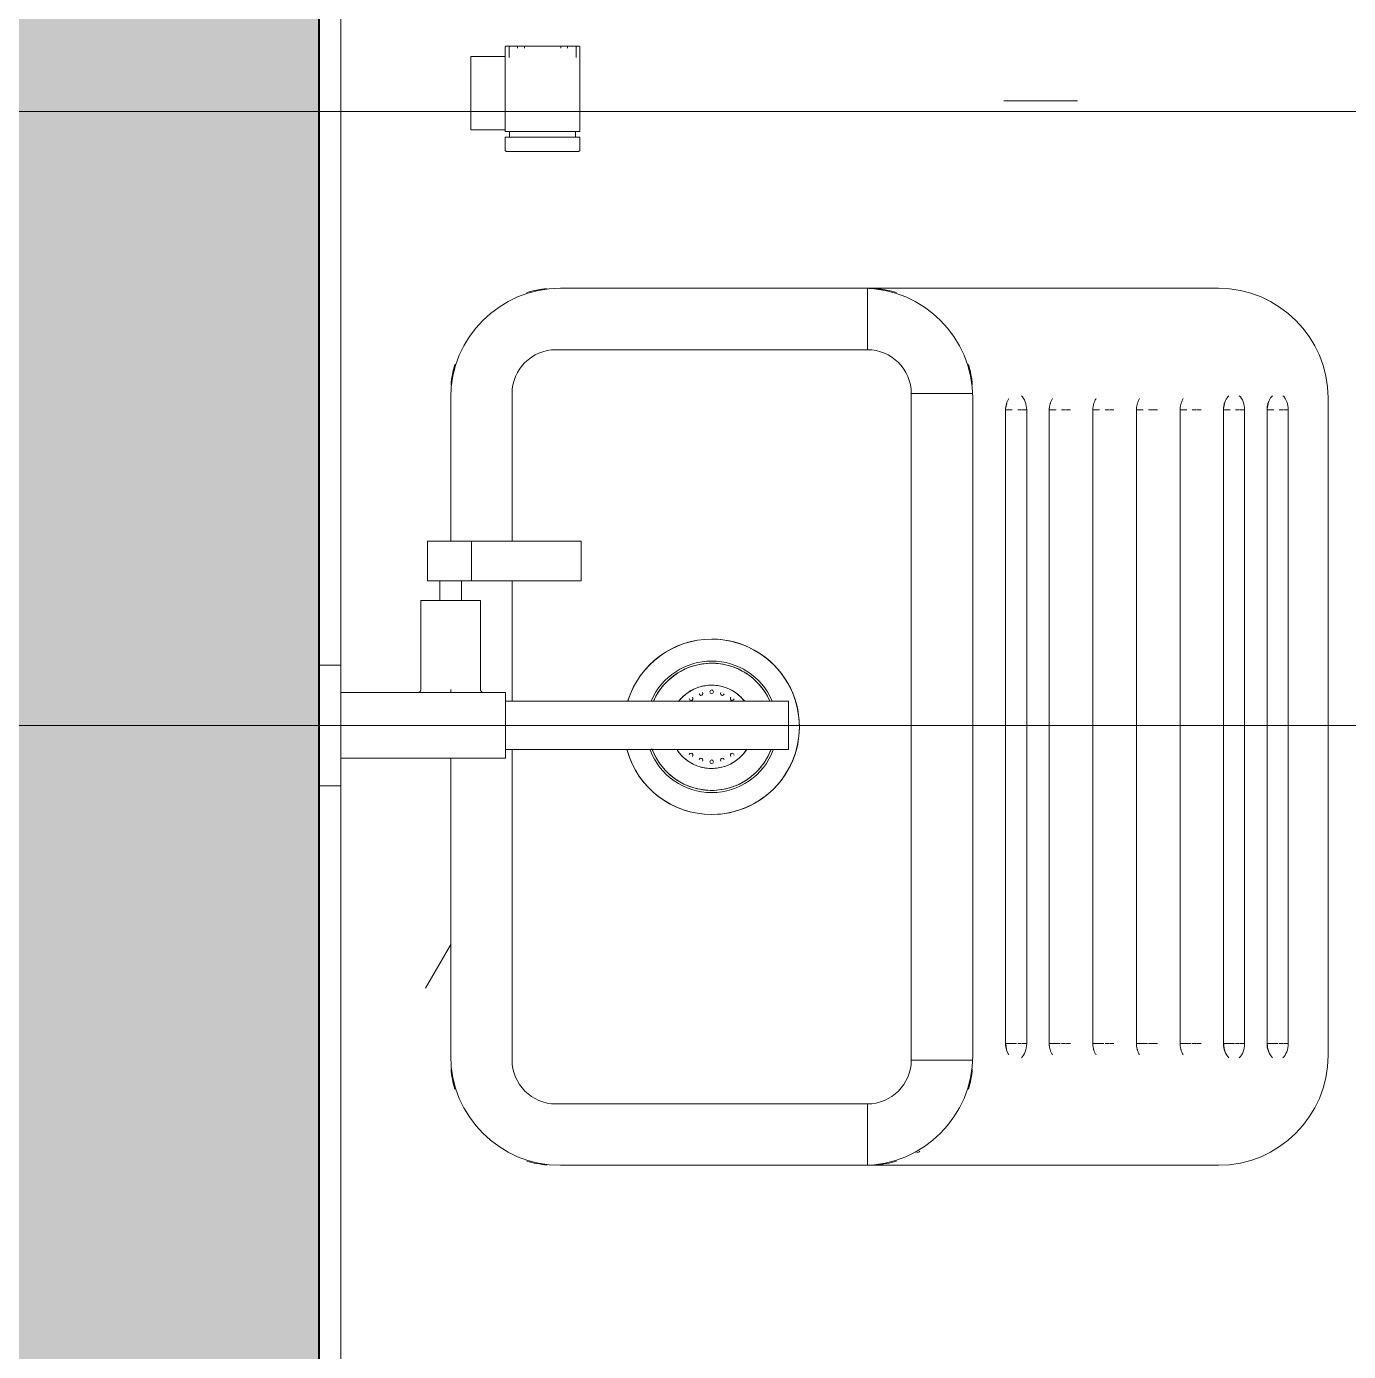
# Model space of a CAD drawing. Header units: millimetres. Extents: x -11245 to 24889, y -43080 to -3800.
# Drawn here: x -7198 to -6595, y -17745 to -17140 of the extents above; entities that cross this region are included whole.
import ezdxf

# ---------------------------------------------------------------- set-up
doc = ezdxf.new("R2010")
doc.units = ezdxf.units.MM
doc.linetypes.add('Projeção', pattern=[3.96875, 2.38125, -1.5875])
for name, color, linetype, lineweight in [('A-ANNO-NOTE', 131, 'Continuous', 9), ('A-WALL', 113, 'Continuous', 18), ('A-WALL-PATT', 111, 'Continuous', 18), ('I-FURN', 30, 'Continuous', 9), ('P-SANR-FIXT', 6, 'Continuous', 9)]:
    doc.layers.add(name, color=color, linetype=linetype, lineweight=lineweight)

# ---------------------------------------------------------------- blocks, each defined once
blk = doc.blocks.new('BANCADA LAVANDERIA - BANCADA LAVANDERIA-4419173-PONTOS HIDRÁULICOS TÉRREO')
at = {"layer": 'I-FURN'}
h = blk.add_hatch(dxfattribs=at)
h.set_pattern_fill('FP_12', color=256, style=0, pattern_type=2)
h.set_pattern_definition([(0, (7064.62, 16759.65), (812.8, 203.2), [33.528, -576.072, 33.528, -576.072, -3251.2]), (0, (7064.62, 16759.65), (812.8, 203.2), [-1219.2, 33.528, -1185.672, 33.528, -576.072, -1422.4]), (0, (7064.62, 16759.65), (812.8, 203.2), [-3048, 33.528, -372.872, 33.528, -982.472]), (120, (7369.42, 16861.25), (-582.3764, 602.3054), [33.528, -576.072, 33.528, -3827.272]), (120, (7369.42, 16861.25), (-582.3764, 602.3054), [-643.128, -576.072, 33.528, -1185.672, -2032]), (120, (7369.42, 16861.25), (-582.3764, 602.3054), [-2438.4, 33.528, -576.072, 33.528, -1388.872]), (120, (7369.42, 16861.25), (-582.3764, 602.3054), [-3081.528, -372.872, 33.528, -982.472]), (240, (7471.02, 17267.65), (-230.4236, -805.5054), [33.528, -576.072, 33.528, -3827.272]), (240, (7471.02, 17267.65), (-230.4236, -805.5054), [-643.128, -576.072, 33.528, -1185.672, -2032]), (240, (7471.02, 17267.65), (-230.4236, -805.5054), [-2438.4, 33.528, -576.072, 33.528, -1388.872]), (240, (7471.02, 17267.65), (-230.4236, -805.5054), [-3081.528, -372.872, 33.528, -982.472])])
h.paths.add_polyline_path([(0, -2380), (10, -2380), (10, -1229.47), (0, -1229.47), (0, -2190.91)])
h.paths.add_polyline_path([(5.09, -1174.47), (10, -1174.47), (10, -726.87), (0, -726.87), (0, -1174.47)])
h.paths.add_polyline_path([(2310, -900), (2320, -900), (2320, 0), (0, 0), (0, -671.87), (10, -671.87), (10, -10), (2310, -10), (2310, -662.11)])
h = blk.add_hatch(dxfattribs=at)
h.set_pattern_fill('FP_13', color=256, style=0, pattern_type=2)
h.set_pattern_definition([(0, (7064.62, 16759.65), (812.8, 203.2), [33.528, -576.072, 33.528, -3827.272]), (0, (7064.62, 16759.65), (812.8, 203.2), [-643.128, -576.072, 33.528, -1185.672, -2032]), (0, (7064.62, 16759.65), (812.8, 203.2), [-2438.4, 33.528, -576.072, 33.528, -1388.872]), (0, (7064.62, 16759.65), (812.8, 203.2), [-3081.528, -372.872, 33.528, -982.472]), (120, (7369.42, 16861.25), (-582.3764, 602.3054), [33.528, -576.072, 33.528, -3827.272]), (120, (7369.42, 16861.25), (-582.3764, 602.3054), [-643.128, -576.072, 33.528, -1185.672, -2032]), (120, (7369.42, 16861.25), (-582.3764, 602.3054), [-2438.4, 33.528, -576.072, 33.528, -1388.872]), (120, (7369.42, 16861.25), (-582.3764, 602.3054), [-3081.528, -372.872, 33.528, -982.472]), (240, (7471.02, 17267.65), (-230.4236, -805.5054), [33.528, -576.072, 33.528, -3827.272]), (240, (7471.02, 17267.65), (-230.4236, -805.5054), [-643.128, -576.072, 33.528, -1185.672, -2032]), (240, (7471.02, 17267.65), (-230.4236, -805.5054), [-2438.4, 33.528, -576.072, 33.528, -1388.872]), (240, (7471.02, 17267.65), (-230.4236, -805.5054), [-3081.528, -372.872, 33.528, -982.472])])
h.paths.add_polyline_path([(288.76, -1500), (550, -1500), (550, -400), (1770, -400), (1770, -900), (2310, -900), (2310, -10), (10, -10), (10, -684.37), (60, -684.37), (60, -682.92), (46.44, -682.92), (47.44, -642.37), (55.67, -642.37), (54.89, -633.4), (49.83, -633.4), (50.75, -615.37), (60, -615.37), (60, -550), (61.7, -537.06), (66.7, -525), (74.64, -514.64), (85, -506.7), (97.06, -501.7), (110, -500), (410, -500), (422.94, -501.7), (435, -506.7), (445.36, -514.64), (453.3, -525), (458.3, -537.06), (460, -550), (459.58, -853.21), (458.3, -862.94), (453.3, -875), (445.36, -885.36), (435, -893.3), (422.94, -898.3), (410, -900), (108.59, -899.81), (97.06, -898.3), (85, -893.3), (74.64, -885.36), (66.7, -875), (61.7, -862.94), (60, -850), (60, -714.37), (10, -714.37), (10, -1186.97), (60, -1186.97), (60, -1185.52), (46.44, -1185.52), (47.44, -1144.97), (55.67, -1144.97), (55.67, -1136.01), (49.83, -1136.01), (50.94, -1117.97), (60, -1117.97), (60.75, -1044.31), (61.7, -1037.06), (66.7, -1025), (74.64, -1014.64), (85, -1006.7), (97.06, -1001.7), (110, -1000), (410, -1000), (422.94, -1001.7), (435, -1006.7), (445.36, -1014.64), (453.3, -1025), (458.3, -1037.06), (460, -1050), (460, -1350), (458.3, -1362.94), (453.3, -1375), (445.36, -1385.36), (435, -1393.3), (422.94, -1398.3), (410, -1400), (108.59, -1399.81), (97.06, -1398.3), (85, -1393.3), (74.64, -1385.36), (66.7, -1375), (61.7, -1362.94), (60, -1350), (60, -1216.97), (10, -1216.97), (10, -1500)])
h.paths.add_polyline_path([(101.34, -436.99), (84.88, -436.99), (84.88, -431), (91.25, -431), (91.25, -428.5), (69.14, -427.75), (69.14, -394.25), (84.88, -394.25), (85.81, -390.04), (118.91, -390.04), (118.91, -428.5), (112.54, -428.5), (112.54, -431), (118.91, -431), (118.91, -436.99), (101.89, -436.99)])
h.paths.add_polyline_path([(101.89, -431), (103.8, -431), (101.89, -428.5)])
at = {"layer": 'I-FURN', "color": 254}
for p, q in [((10, -671.87), (10, -10)), ((110, -500), (410, -500)), ((250, -500), (250, -528)), ((250, -528), (108, -528)), ((108, -528), (250, -528)), ((88, -548), (88, -615.37)), ((88, -615.37), (88, -548)), ((270, -852), (270, -548)), ((297.75, -548), (270, -548)), ((270, -548), (297.75, -548)), ((270, -852), (270, -548)), ((60, -615.37), (60, -550)), ((298, -850), (298, -550)), ((298, -550), (298, -850)), ((312.99, -555.5), (312.99, -844.5)), ((314.09, -555.5), (313, -555.5)), ((313.02, -555.5), (316.07, -555.5)), ((320.22, -555.5), (318.54, -555.5)), ((322.62, -555.5), (320.52, -555.5)), ((320.52, -555.5), (322.62, -555.5)), ((322.62, -555.5), (322.62, -844.5)), ((332.91, -555.5), (332.91, -844.5)), ((334.01, -555.5), (332.92, -555.5)), ((332.94, -555.5), (335.99, -555.5)), ((340.15, -555.5), (338.46, -555.5)), ((340.44, -555.5), (342.54, -555.5)), ((342.54, -555.5), (340.45, -555.5)), ((352.79, -555.5), (352.79, -844.5)), ((353.89, -555.5), (352.8, -555.5)), ((352.82, -555.5), (355.87, -555.5)), ((360.02, -555.5), (358.34, -555.5)), ((360.32, -555.5), (362.42, -555.5)), ((362.42, -555.5), (360.33, -555.5)), ((372.67, -555.5), (372.67, -844.5)), ((373.77, -555.5), (372.68, -555.5)), ((372.7, -555.5), (375.75, -555.5)), ((378.83, -555.5), (378.22, -555.5)), ((378.82, -555.5), (379.91, -555.5)), ((382.3, -555.5), (380.2, -555.5)), ((380.2, -555.5), (382.3, -555.5)), ((392.57, -555.5), (392.57, -844.5)), ((393.67, -555.5), (392.58, -555.5)), ((392.6, -555.5), (395.65, -555.5)), ((399.8, -555.5), (398.12, -555.5)), ((402.2, -555.5), (400.1, -555.5)), ((400.1, -555.5), (402.2, -555.5)), ((412.3, -555.5), (412.3, -844.5)), ((413.4, -555.5), (412.32, -555.5)), ((412.34, -555.5), (415.39, -555.5)), ((419.54, -555.5), (417.85, -555.5)), ((419.83, -555.5), (421.93, -555.5)), ((421.93, -555.5), (419.84, -555.5)), ((421.93, -555.5), (421.93, -844.5)), ((432.19, -555.5), (432.19, -844.5)), ((433.29, -555.5), (432.21, -555.5)), ((432.22, -555.5), (435.28, -555.5)), ((439.43, -555.5), (437.74, -555.5)), ((439.72, -555.5), (441.82, -555.5)), ((441.82, -555.5), (439.73, -555.5)), ((441.82, -555.5), (441.82, -844.5)), ((460, -550), (460, -850)), ((88, -633.4), (88, -688.37)), ((88, -688.37), (88, -633.4)), ((60, -684.37), (60, -682.92)), ((88, -710.37), (88, -852)), ((88, -852), (88, -710.37)), ((60, -850), (60, -714.37)), ((10, -1174.47), (10, -726.87)), ((312.99, -844.5), (314.09, -844.5)), ((318.01, -844.5), (312.99, -844.5)), ((318.54, -844.5), (320.22, -844.5)), ((320.52, -844.5), (322.62, -844.5)), ((322.62, -844.5), (320.52, -844.5)), ((332.91, -844.5), (334.01, -844.5)), ((337.93, -844.5), (332.91, -844.5)), ((338.46, -844.5), (340.15, -844.5)), ((342.54, -844.5), (340.44, -844.5)), ((340.45, -844.5), (342.54, -844.5)), ((352.79, -844.5), (353.89, -844.5)), ((357.81, -844.5), (352.79, -844.5)), ((358.34, -844.5), (360.02, -844.5)), ((362.42, -844.5), (360.32, -844.5)), ((360.33, -844.5), (362.42, -844.5)), ((372.67, -844.5), (373.77, -844.5)), ((377.69, -844.5), (372.67, -844.5)), ((378.22, -844.5), (378.83, -844.5)), ((379.91, -844.5), (378.82, -844.5)), ((380.2, -844.5), (382.3, -844.5)), ((382.3, -844.5), (380.2, -844.5)), ((392.57, -844.5), (393.67, -844.5)), ((397.58, -844.5), (392.57, -844.5)), ((398.12, -844.5), (399.8, -844.5)), ((400.1, -844.5), (402.2, -844.5)), ((402.2, -844.5), (400.1, -844.5)), ((412.3, -844.5), (413.4, -844.5)), ((417.32, -844.5), (412.3, -844.5)), ((417.85, -844.5), (419.54, -844.5)), ((421.93, -844.5), (419.83, -844.5)), ((419.84, -844.5), (421.93, -844.5)), ((432.19, -844.5), (433.29, -844.5)), ((437.21, -844.5), (432.19, -844.5)), ((437.74, -844.5), (439.43, -844.5)), ((441.82, -844.5), (439.72, -844.5)), ((439.73, -844.5), (441.82, -844.5)), ((270, -852), (297.75, -852)), ((297.75, -852), (270, -852)), ((108, -872), (250, -872)), ((250, -872), (108, -872)), ((250, -872), (250, -900)), ((410, -900), (110, -900))]:
    blk.add_line(p, q, dxfattribs=at)
at = {"layer": 'I-FURN', "color": 254, "flags": 128}
for points in [[(250, -528), (250, -520.75), (250, -514), (250, -508.2), (250, -503.75), (250, -500.96), (250, -500)], [(314.44, -550.31), (314.27, -550.61), (314.11, -550.91), (313.96, -551.2), (313.83, -551.49), (313.71, -551.78), (313.6, -552.06), (313.5, -552.34), (313.42, -552.61), (313.34, -552.88), (313.27, -553.15), (313.21, -553.42), (313.16, -553.68), (313.11, -553.94), (313.07, -554.2), (313.04, -554.45), (313.02, -554.71), (313, -554.96), (312.99, -555.22), (312.99, -555.47), (312.99, -555.5)], [(334.37, -550.31), (334.19, -550.61), (334.03, -550.91), (333.88, -551.2), (333.75, -551.49), (333.63, -551.78), (333.52, -552.06), (333.43, -552.34), (333.34, -552.61), (333.26, -552.88), (333.19, -553.15), (333.13, -553.42), (333.08, -553.68), (333.04, -553.94), (333, -554.2), (332.97, -554.45), (332.94, -554.71), (332.93, -554.96), (332.92, -555.22), (332.91, -555.47), (332.91, -555.5)], [(354.24, -550.31), (354.07, -550.61), (353.91, -550.91), (353.76, -551.2), (353.63, -551.49), (353.51, -551.78), (353.4, -552.06), (353.3, -552.34), (353.22, -552.61), (353.14, -552.88), (353.07, -553.15), (353.01, -553.42), (352.96, -553.68), (352.91, -553.94), (352.88, -554.2), (352.84, -554.45), (352.82, -554.71), (352.8, -554.96), (352.79, -555.22), (352.79, -555.47), (352.79, -555.5)], [(374.12, -550.31), (373.95, -550.61), (373.79, -550.91), (373.64, -551.2), (373.51, -551.49), (373.39, -551.78), (373.28, -552.06), (373.18, -552.34), (373.09, -552.61), (373.02, -552.88), (372.95, -553.15), (372.89, -553.42), (372.84, -553.68), (372.79, -553.94), (372.75, -554.2), (372.72, -554.45), (372.7, -554.71), (372.68, -554.96), (372.67, -555.22), (372.67, -555.47), (372.67, -555.5)], [(394.02, -550.31), (393.84, -550.61), (393.68, -550.91), (393.54, -551.2), (393.4, -551.49), (393.28, -551.78), (393.18, -552.06), (393.08, -552.34), (392.99, -552.61), (392.91, -552.88), (392.85, -553.15), (392.79, -553.42), (392.73, -553.68), (392.69, -553.94), (392.65, -554.2), (392.62, -554.45), (392.6, -554.71), (392.58, -554.96), (392.57, -555.22), (392.57, -555.47), (392.57, -555.5)], [(413.76, -550.31), (413.58, -550.61), (413.42, -550.91), (413.27, -551.2), (413.14, -551.49), (413.02, -551.78), (412.91, -552.06), (412.82, -552.34), (412.73, -552.61), (412.65, -552.88), (412.58, -553.15), (412.52, -553.42), (412.47, -553.68), (412.43, -553.94), (412.39, -554.2), (412.36, -554.45), (412.33, -554.71), (412.32, -554.96), (412.31, -555.22), (412.3, -555.47), (412.3, -555.5)], [(433.65, -550.31), (433.47, -550.61), (433.31, -550.91), (433.16, -551.2), (433.03, -551.49), (432.91, -551.78), (432.8, -552.06), (432.71, -552.34), (432.62, -552.61), (432.54, -552.88), (432.47, -553.15), (432.41, -553.42), (432.36, -553.68), (432.32, -553.94), (432.28, -554.2), (432.25, -554.45), (432.22, -554.71), (432.21, -554.96), (432.2, -555.22), (432.19, -555.47), (432.19, -555.5)], [(179, -671), (177.84, -671.02), (176.68, -671.09), (175.53, -671.21), (174.38, -671.37), (173.24, -671.58), (172.11, -671.83), (170.99, -672.13), (169.88, -672.47), (168.78, -672.86), (167.71, -673.29), (166.65, -673.76), (165.61, -674.28), (164.59, -674.83), (163.6, -675.43), (162.63, -676.07), (161.68, -676.74), (160.77, -677.45), (159.88, -678.2), (159.02, -678.98), (158.2, -679.8), (157.41, -680.64), (156.65, -681.52), (155.93, -682.43), (155.24, -683.37), (154.6, -684.33), (153.99, -685.32), (153.42, -686.33), (152.9, -687.37), (152.41, -688.42)], [(205.37, -687.93), (204.87, -686.89), (204.32, -685.86), (203.74, -684.86), (203.11, -683.88), (202.45, -682.93), (201.75, -682.01), (201.01, -681.11), (200.23, -680.25), (199.43, -679.42), (198.59, -678.62), (197.72, -677.85), (196.82, -677.12), (195.89, -676.42), (194.93, -675.77), (193.95, -675.15), (192.94, -674.57), (191.92, -674.04), (190.87, -673.54), (189.8, -673.09), (188.71, -672.68), (187.61, -672.31), (186.5, -671.99), (185.37, -671.71), (184.24, -671.48), (183.09, -671.29), (181.94, -671.15), (180.79, -671.05), (179.63, -671.01), (179, -671)], [(179, -681), (178.24, -681.02), (177.48, -681.06), (176.73, -681.14), (175.97, -681.24), (175.23, -681.38), (174.48, -681.54), (173.75, -681.74), (173.02, -681.96), (172.31, -682.22), (171.6, -682.5), (170.91, -682.81), (170.23, -683.15), (169.56, -683.51), (168.91, -683.9), (168.27, -684.32), (167.65, -684.76), (167.05, -685.23), (166.47, -685.72), (165.91, -686.23), (165.37, -686.76), (164.85, -687.32), (164.36, -687.89), (163.88, -688.49)], [(193.9, -688.21), (193.42, -687.63), (192.91, -687.06), (192.38, -686.51), (191.83, -685.99), (191.26, -685.49), (190.67, -685.01), (190.06, -684.55), (189.44, -684.12), (188.79, -683.72), (188.14, -683.34), (187.46, -682.99), (186.78, -682.66), (186.08, -682.37), (185.36, -682.1), (184.64, -681.86), (183.91, -681.65), (183.18, -681.46), (182.43, -681.31), (181.68, -681.19), (180.93, -681.1), (180.17, -681.04), (179.41, -681), (179, -681)], [(151.75, -709.92), (152.17, -711), (152.63, -712.07), (153.13, -713.11), (153.68, -714.14), (154.26, -715.14), (154.89, -716.12), (155.55, -717.07), (156.25, -717.99), (156.99, -718.89), (157.77, -719.75), (158.57, -720.58), (159.41, -721.38), (160.28, -722.15), (161.18, -722.88), (162.11, -723.58), (163.07, -724.23), (164.05, -724.85), (165.06, -725.43), (166.08, -725.96), (167.13, -726.46), (168.2, -726.91), (169.29, -727.32), (170.39, -727.69), (171.5, -728.01), (172.63, -728.29), (173.76, -728.52), (174.91, -728.71), (176.06, -728.85), (177.21, -728.95), (178.37, -728.99), (179, -729)], [(163.2, -710.56), (163.64, -711.18), (164.1, -711.79), (164.58, -712.37), (165.09, -712.94), (165.62, -713.49), (166.17, -714.01), (166.74, -714.51), (167.33, -714.99), (167.94, -715.45), (168.56, -715.88), (169.21, -716.28), (169.86, -716.66), (170.54, -717.01), (171.22, -717.34), (171.92, -717.63), (172.64, -717.9), (173.36, -718.14), (174.09, -718.35), (174.82, -718.54), (175.57, -718.69), (176.32, -718.81), (177.07, -718.9), (177.83, -718.96), (178.59, -719), (179, -719)], [(179, -719), (179.76, -718.98), (180.52, -718.94), (181.27, -718.86), (182.03, -718.76), (182.77, -718.62), (183.52, -718.46), (184.25, -718.26), (184.98, -718.04), (185.69, -717.78), (186.4, -717.5), (187.09, -717.19), (187.77, -716.85), (188.44, -716.49), (189.09, -716.1), (189.73, -715.68), (190.35, -715.24), (190.95, -714.77), (191.53, -714.28), (192.09, -713.77), (192.63, -713.24), (193.15, -712.68), (193.64, -712.11), (194.12, -711.51), (194.56, -710.9), (194.99, -710.27)], [(179, -729), (180.16, -728.98), (181.32, -728.91), (182.47, -728.79), (183.62, -728.63), (184.76, -728.42), (185.89, -728.17), (187.01, -727.87), (188.12, -727.53), (189.22, -727.14), (190.29, -726.71), (191.35, -726.24), (192.39, -725.72), (193.41, -725.17), (194.4, -724.57), (195.37, -723.93), (196.32, -723.26), (197.23, -722.55), (198.12, -721.8), (198.98, -721.02), (199.8, -720.2), (200.59, -719.36), (201.35, -718.48), (202.07, -717.57), (202.76, -716.63), (203.4, -715.67), (204.01, -714.68), (204.58, -713.67), (205.1, -712.63), (205.59, -711.58), (206.03, -710.51)], [(314.44, -849.69), (314.27, -849.39), (314.11, -849.09), (313.96, -848.8), (313.83, -848.51), (313.71, -848.22), (313.6, -847.94), (313.5, -847.66), (313.42, -847.39), (313.34, -847.12), (313.27, -846.85), (313.21, -846.58), (313.16, -846.32), (313.11, -846.06), (313.07, -845.8), (313.04, -845.55), (313.02, -845.29), (313, -845.04), (312.99, -844.78), (312.99, -844.53), (312.99, -844.5)], [(334.37, -849.69), (334.19, -849.39), (334.03, -849.09), (333.88, -848.8), (333.75, -848.51), (333.63, -848.22), (333.52, -847.94), (333.43, -847.66), (333.34, -847.39), (333.26, -847.12), (333.19, -846.85), (333.13, -846.58), (333.08, -846.32), (333.04, -846.06), (333, -845.8), (332.97, -845.55), (332.94, -845.29), (332.93, -845.04), (332.92, -844.78), (332.91, -844.53), (332.91, -844.5)], [(354.24, -849.69), (354.07, -849.39), (353.91, -849.09), (353.76, -848.8), (353.63, -848.51), (353.51, -848.22), (353.4, -847.94), (353.3, -847.66), (353.22, -847.39), (353.14, -847.12), (353.07, -846.85), (353.01, -846.58), (352.96, -846.32), (352.91, -846.06), (352.88, -845.8), (352.84, -845.55), (352.82, -845.29), (352.8, -845.04), (352.79, -844.78), (352.79, -844.53), (352.79, -844.5)], [(374.12, -849.69), (373.95, -849.39), (373.79, -849.09), (373.64, -848.8), (373.51, -848.51), (373.39, -848.22), (373.28, -847.94), (373.18, -847.66), (373.09, -847.39), (373.02, -847.12), (372.95, -846.85), (372.89, -846.58), (372.84, -846.32), (372.79, -846.06), (372.75, -845.8), (372.72, -845.55), (372.7, -845.29), (372.68, -845.04), (372.67, -844.78), (372.67, -844.53), (372.67, -844.5)], [(394.02, -849.69), (393.84, -849.39), (393.68, -849.09), (393.54, -848.8), (393.4, -848.51), (393.28, -848.22), (393.18, -847.94), (393.08, -847.66), (392.99, -847.39), (392.91, -847.12), (392.85, -846.85), (392.79, -846.58), (392.73, -846.32), (392.69, -846.06), (392.65, -845.8), (392.62, -845.55), (392.6, -845.29), (392.58, -845.04), (392.57, -844.78), (392.57, -844.53), (392.57, -844.5)], [(413.76, -849.69), (413.58, -849.39), (413.42, -849.09), (413.27, -848.8), (413.14, -848.51), (413.02, -848.22), (412.91, -847.94), (412.82, -847.66), (412.73, -847.39), (412.65, -847.12), (412.58, -846.85), (412.52, -846.58), (412.47, -846.32), (412.43, -846.06), (412.39, -845.8), (412.36, -845.55), (412.33, -845.29), (412.32, -845.04), (412.31, -844.78), (412.3, -844.53), (412.3, -844.5)], [(433.65, -849.69), (433.47, -849.39), (433.31, -849.09), (433.16, -848.8), (433.03, -848.51), (432.91, -848.22), (432.8, -847.94), (432.71, -847.66), (432.62, -847.39), (432.54, -847.12), (432.47, -846.85), (432.41, -846.58), (432.36, -846.32), (432.32, -846.06), (432.28, -845.8), (432.25, -845.55), (432.22, -845.29), (432.21, -845.04), (432.2, -844.78), (432.19, -844.53), (432.19, -844.5)], [(250, -900), (250, -899.04), (250, -896.25), (250, -891.8), (250, -886), (250, -879.25), (250, -872)]]:
    blk.add_lwpolyline(points, dxfattribs=at)
at = {"layer": 'I-FURN', "color": 254}
for centre, radius, start, end in [((110, -550), 50, 90, 180), ((108, -548), 48, 94.79518, 106.09024), ((248, -550), 50, 360, 90), ((250, -548), 48, 73.90976, 85.20482), ((410, -550), 50, 360, 90), ((108, -548), 20, 90, 180), ((250, -548), 20, 360, 90), ((108, -548), 48, 163.90976, 175.20482), ((250, -548), 48, 4.79518, 16.09024), ((179, -700), 40, 90, 163.00889), ((179, -700), 40, 90, 162.54998), ((179, -700), 40, 270, 90), ((179, -700), 40, 60.48431, 90), ((179, -700), 30, 90, 156.3292), ((179, -700), 30, 23.6708, 90), ((179, -700), 40, 300, 60), ((179, -700), 29, 90, 155.36644), ((179, -700), 29, 24.63356, 90), ((179, -700), 19, 90, 141.03466), ((179, -700), 19, 38.96534, 90), ((169.62, -687.09), 0.84, 180, 270), ((169.62, -687.09), 0.84, 270, 45), ((174.07, -684.82), 0.84, 195, 270), ((174.07, -684.82), 0.84, 270, 30), ((179, -684.04), 0.84, 90, 270), ((179, -684.04), 0.84, 270, 90), ((183.93, -684.82), 0.84, 150, 270), ((183.93, -684.82), 0.84, 270, 345), ((188.38, -687.09), 0.84, 135, 270), ((188.38, -687.09), 0.84, 270, 345), ((179, -700), 40, 195.0216, 270), ((179, -700), 40, 195.54998, 270), ((179, -700), 30, 200.63075, 270), ((179, -700), 29, 201.48868, 270), ((179, -700), 19, 214.72263, 270), ((169.62, -712.91), 0.84, 90, 165), ((169.62, -712.91), 0.84, 315, 90), ((179, -700), 30, 270, 339.36925), ((179, -700), 29, 270, 338.51132), ((179, -700), 19, 270, 325.27737), ((188.38, -712.91), 0.84, 90, 225), ((188.38, -712.91), 0.84, 360, 90), ((174.07, -715.18), 0.84, 90, 165), ((174.07, -715.18), 0.84, 330, 90), ((179, -715.96), 0.84, 90, 270), ((179, -715.96), 0.84, 270, 90), ((183.93, -715.18), 0.84, 90, 210), ((183.93, -715.18), 0.84, 15, 90), ((179, -700), 40, 270, 299.51569), ((110, -850), 50, 180, 270), ((108, -852), 20, 180, 183.51746), ((108, -852), 20, 180, 270), ((248, -850), 50, 270, 360), ((250, -852), 20, 270, 360), ((410, -850), 50, 270, 360), ((108, -852), 48, 184.79518, 196.09024), ((250, -852), 48, 343.90976, 355.20482), ((250, -852), 48, 298.10235, 299.9131), ((108, -852), 48, 253.90976, 265.20482), ((250, -852), 48, 274.79518, 286.09024)]:
    blk.add_arc(centre, radius, start, end, dxfattribs=at)
for centre, start_param, end_param in [((317.87, -555.5), 4.712389, 5.759587), ((417.18, -555.5), 0.523599, 1.409974), ((417.18, -555.5), 4.712389, 5.759587), ((437.07, -555.5), 0.523599, 1.409974), ((437.07, -555.5), 4.712389, 5.759587), ((317.87, -555.5), 0.806065, 1.409974), ((317.87, -844.5), 1.570796, 2.335527), ((317.87, -844.5), 3.665191, 4.712389), ((417.18, -844.5), 1.570796, 2.617994), ((417.18, -844.5), 3.665191, 4.712389), ((437.07, -844.5), 1.570796, 2.617994), ((437.07, -844.5), 3.665191, 4.712389)]:
    blk.add_ellipse(centre, major_axis=(0, 7.5), ratio=0.633238, start_param=start_param, end_param=end_param, dxfattribs=at)
blk = doc.blocks.new('Torneira de Parede Elite - Único-4610672-PONTOS HIDRÁULICOS TÉRREO')
at = {"layer": 'P-SANR-FIXT'}
for p, q in [((-7015.12, -17877.62), (-7015.12, -17895.66)), ((-7014.79, -17877.62), (-7015.12, -17877.62)), ((-7015.12, -17877.62), (-7012.62, -17877.62)), ((-7012.62, -17877.62), (-6997.62, -17877.62)), ((-6997.62, -17877.62), (-6995.12, -17877.62)), ((-6995.12, -17877.62), (-6995.45, -17877.62)), ((-6995.12, -17895.66), (-6995.12, -17877.62)), ((-6994.12, -17877.62), (-6995.12, -17877.62)), ((-6995.12, -17877.62), (-6994.12, -17877.62)), ((-6994.12, -17877.62), (-6945.62, -17877.62)), ((-6945.62, -17877.62), (-6945.12, -17877.62)), ((-6945.12, -17877.62), (-6945.62, -17877.62)), ((-6945.12, -17895.66), (-6945.12, -17877.62)), ((-7012.62, -17895.66), (-7015.12, -17895.66)), ((-7015.12, -17895.66), (-7014.79, -17895.66)), ((-6997.62, -17895.66), (-7012.62, -17895.66)), ((-7009.62, -17895.66), (-7009.62, -17904.62)), ((-6999.62, -17904.62), (-6999.62, -17895.66)), ((-6995.12, -17895.66), (-6997.62, -17895.66)), ((-6995.45, -17895.66), (-6995.12, -17895.66)), ((-6994.12, -17895.66), (-6995.12, -17895.66)), ((-6995.12, -17895.66), (-6994.12, -17895.66)), ((-6945.62, -17895.66), (-6994.12, -17895.66)), ((-6945.62, -17895.66), (-6945.12, -17895.66)), ((-6945.12, -17895.66), (-6945.62, -17895.66)), ((-7018.18, -17904.62), (-7018.18, -17945.18)), ((-7018.18, -17904.62), (-7004.62, -17904.62)), ((-7004.62, -17904.62), (-6991.06, -17904.62)), ((-6991.06, -17945.18), (-6991.06, -17904.62)), ((-7054.62, -17934.12), (-7064.62, -17934.12)), ((-7054.62, -17934.12), (-7054.62, -17989.12)), ((-7054.62, -17946.62), (-6979.62, -17946.62)), ((-6979.62, -17946.62), (-6979.62, -17976.62)), ((-6920.26, -17950.62), (-6979.62, -17950.62)), ((-6920.26, -17950.62), (-6862.1, -17950.62)), ((-6850.61, -17950.62), (-6862.1, -17950.62)), ((-6850.61, -17950.62), (-6850.61, -17972.62)), ((-6979.62, -17972.62), (-6920.26, -17972.62)), ((-6862.1, -17972.62), (-6920.26, -17972.62)), ((-6862.1, -17972.62), (-6850.61, -17972.62)), ((-6979.62, -17976.62), (-7054.62, -17976.62)), ((-7064.62, -17989.12), (-7054.62, -17989.12))]:
    blk.add_line(p, q, dxfattribs=at)
at = {"layer": 'P-SANR-FIXT', "flags": 128}
for points in [[(-7019.62, -17946.62), (-7019.56, -17946.62), (-7019.5, -17946.61), (-7019.45, -17946.61), (-7019.39, -17946.6), (-7019.33, -17946.59), (-7019.28, -17946.58), (-7019.22, -17946.56), (-7019.17, -17946.55), (-7019.11, -17946.53), (-7019.06, -17946.51), (-7019.01, -17946.48), (-7018.95, -17946.46), (-7018.9, -17946.43), (-7018.85, -17946.4), (-7018.8, -17946.37), (-7018.76, -17946.33), (-7018.71, -17946.3), (-7018.67, -17946.26), (-7018.63, -17946.22), (-7018.58, -17946.18), (-7018.54, -17946.14), (-7018.51, -17946.1), (-7018.47, -17946.05), (-7018.44, -17946), (-7018.41, -17945.96), (-7018.37, -17945.91), (-7018.35, -17945.86), (-7018.32, -17945.8), (-7018.3, -17945.75), (-7018.27, -17945.7), (-7018.25, -17945.64), (-7018.24, -17945.59), (-7018.22, -17945.53), (-7018.21, -17945.48), (-7018.2, -17945.42), (-7018.19, -17945.36), (-7018.18, -17945.31), (-7018.18, -17945.25), (-7018.18, -17945.19), (-7018.18, -17945.18)], [(-6991.06, -17945.18), (-6991.06, -17945.23), (-6991.06, -17945.29), (-6991.05, -17945.35), (-6991.05, -17945.41), (-6991.04, -17945.46), (-6991.02, -17945.52), (-6991.01, -17945.57), (-6990.99, -17945.63), (-6990.97, -17945.68), (-6990.95, -17945.74), (-6990.93, -17945.79), (-6990.9, -17945.84), (-6990.87, -17945.89), (-6990.84, -17945.94), (-6990.81, -17945.99), (-6990.78, -17946.04), (-6990.74, -17946.08), (-6990.71, -17946.13), (-6990.67, -17946.17), (-6990.63, -17946.21), (-6990.58, -17946.25), (-6990.54, -17946.29), (-6990.49, -17946.32), (-6990.45, -17946.36), (-6990.4, -17946.39), (-6990.35, -17946.42), (-6990.3, -17946.45), (-6990.25, -17946.47), (-6990.2, -17946.5), (-6990.14, -17946.52), (-6990.09, -17946.54), (-6990.03, -17946.56), (-6989.98, -17946.57), (-6989.92, -17946.59), (-6989.87, -17946.6), (-6989.81, -17946.61), (-6989.75, -17946.61), (-6989.69, -17946.62), (-6989.64, -17946.62), (-6989.62, -17946.62)]]:
    blk.add_lwpolyline(points, dxfattribs=at)
blk = doc.blocks.new('Ducha Higiênica Mix_Match - Cobre Escovado-4987926-PONTOS HIDRÁULICOS TÉRREO')
at = {"layer": 'P-SANR-FIXT', "color": 55}
for p, q in [((188.5, 49.78), (150.04, 49.78)), ((188.5, 49.78), (188.5, 32.76)), ((196.99, 49.78), (191, 49.78)), ((191, 32.76), (191, 49.78)), ((154.65, 48.01), (149.5, 48.01)), ((149.5, 48.01), (149.5, 32.76)), ((149.5, 48.01), (149.5, 32.76)), ((150.5, 44.16), (149.5, 44.16)), ((191, 47.81), (188.5, 47.81)), ((150.5, 41.06), (149.5, 41.06)), ((149.5, 32.76), (149.5, 17.51)), ((149.5, 32.76), (149.5, 17.51)), ((188.5, 32.76), (188.5, 15.74)), ((191, 15.74), (191, 32.76)), ((149.5, 24.46), (150.5, 24.46)), ((149.5, 21.36), (150.5, 21.36)), ((149.5, 17.51), (154.65, 17.51)), ((150.04, 15.74), (188.5, 15.74)), ((154.25, 15.74), (154.25, 0)), ((187.75, 0), (187.75, 15.76)), ((188.5, 17.71), (191, 17.71)), ((191, 15.74), (196.99, 15.74)), ((187.75, 0), (154.25, 0))]:
    blk.add_line(p, q, dxfattribs=at)
at = {"layer": 'P-SANR-FIXT', "color": 55, "flags": 128}
for points in [[(149.5, 49.23), (149.5, 49.25), (149.5, 49.28), (149.5, 49.3), (149.51, 49.32), (149.51, 49.34), (149.52, 49.36), (149.52, 49.38), (149.53, 49.4), (149.53, 49.42), (149.54, 49.44), (149.55, 49.46), (149.56, 49.48), (149.57, 49.5), (149.58, 49.52), (149.6, 49.54), (149.61, 49.56), (149.62, 49.57), (149.64, 49.59), (149.65, 49.61), (149.66, 49.62), (149.68, 49.64), (149.7, 49.65), (149.71, 49.66), (149.73, 49.68), (149.75, 49.69), (149.77, 49.7), (149.79, 49.71), (149.81, 49.72), (149.83, 49.73), (149.85, 49.74), (149.87, 49.75), (149.89, 49.75), (149.91, 49.76), (149.93, 49.76), (149.95, 49.77), (149.97, 49.77), (149.99, 49.77), (150.02, 49.78), (150.04, 49.78), (150.04, 49.78)], [(149.5, 47.59), (149.5, 47.86), (149.5, 48.11), (149.5, 48.34), (149.5, 48.54), (149.5, 48.72), (149.5, 48.87), (149.5, 48.99), (149.5, 49.09), (149.5, 49.16), (149.5, 49.21), (149.5, 49.23)], [(149.5, 49.23), (149.5, 49.22), (149.5, 49.18), (149.5, 49.11), (149.5, 49.02), (149.5, 48.9), (149.5, 48.76), (149.5, 48.59), (149.5, 48.4), (149.5, 48.18), (149.5, 47.93), (149.5, 47.66), (149.5, 47.37), (149.5, 47.05), (149.5, 46.72), (149.5, 46.35), (149.5, 45.97), (149.5, 45.57), (149.5, 45.14), (149.5, 44.7), (149.5, 44.24), (149.5, 43.75), (149.5, 43.25), (149.5, 42.74), (149.5, 42.21), (149.5, 41.66), (149.5, 41.1), (149.5, 40.52), (149.5, 39.94), (149.5, 39.34), (149.5, 38.73), (149.5, 38.11), (149.5, 37.48), (149.5, 36.85), (149.5, 36.2), (149.5, 35.56), (149.5, 34.91), (149.5, 34.25), (149.5, 33.59), (149.5, 32.94), (149.5, 32.76)], [(196.99, 49.78), (197.01, 49.78), (197.03, 49.77), (197.05, 49.77), (197.07, 49.77), (197.1, 49.77), (197.12, 49.76), (197.14, 49.75), (197.16, 49.75), (197.18, 49.74), (197.2, 49.73), (197.22, 49.72), (197.24, 49.71), (197.26, 49.7), (197.28, 49.69), (197.29, 49.68), (197.31, 49.67), (197.33, 49.66), (197.35, 49.64), (197.36, 49.63), (197.38, 49.61), (197.39, 49.6), (197.41, 49.58), (197.42, 49.56), (197.43, 49.55), (197.44, 49.53), (197.46, 49.51), (197.47, 49.49), (197.48, 49.47), (197.48, 49.45), (197.49, 49.43), (197.5, 49.41), (197.51, 49.39), (197.51, 49.37), (197.52, 49.35), (197.52, 49.33), (197.52, 49.31), (197.53, 49.28), (197.53, 49.26), (197.53, 49.24), (197.53, 49.23)], [(197.53, 32.76), (197.53, 33.42), (197.53, 34.07), (197.53, 34.73), (197.53, 35.38), (197.53, 36.03), (197.53, 36.67), (197.53, 37.31), (197.53, 37.94), (197.53, 38.56), (197.53, 39.17), (197.53, 39.78), (197.53, 40.37), (197.53, 40.94), (197.53, 41.51), (197.53, 42.06), (197.53, 42.6), (197.53, 43.12), (197.53, 43.62), (197.53, 44.11), (197.53, 44.58), (197.53, 45.03), (197.53, 45.46), (197.53, 45.87), (197.53, 46.26), (197.53, 46.62), (197.53, 46.97), (197.53, 47.29), (197.53, 47.59), (197.53, 47.86), (197.53, 48.12), (197.53, 48.34), (197.53, 48.54), (197.53, 48.72), (197.53, 48.87), (197.53, 49), (197.53, 49.09), (197.53, 49.17), (197.53, 49.21), (197.53, 49.23)], [(197.53, 49.23), (197.53, 49.22), (197.53, 49.18), (197.53, 49.12), (197.53, 49.02), (197.53, 48.91), (197.53, 48.76), (197.53, 48.59), (197.53, 48.4), (197.53, 48.18), (197.53, 47.93), (197.53, 47.67), (197.53, 47.37), (197.53, 47.06), (197.53, 46.72), (197.53, 46.36), (197.53, 45.97), (197.53, 45.57), (197.53, 45.15), (197.53, 44.7), (197.53, 44.24), (197.53, 43.76), (197.53, 43.26), (197.53, 42.74), (197.53, 42.21), (197.53, 41.66), (197.53, 41.1), (197.53, 40.52), (197.53, 39.94), (197.53, 39.34), (197.53, 38.73), (197.53, 38.11), (197.53, 37.48), (197.53, 36.85), (197.53, 36.21), (197.53, 35.56), (197.53, 34.91), (197.53, 34.25), (197.53, 33.59), (197.53, 32.94), (197.53, 32.76)], [(149.5, 32.76), (149.5, 32.1), (149.5, 31.44), (149.5, 30.79), (149.5, 30.13), (149.5, 29.48), (149.5, 28.84), (149.5, 28.2), (149.5, 27.58), (149.5, 26.95), (149.5, 26.34), (149.5, 25.74), (149.5, 25.15), (149.5, 24.57), (149.5, 24.01), (149.5, 23.46), (149.5, 22.92), (149.5, 22.4), (149.5, 21.89), (149.5, 21.41), (149.5, 20.94), (149.5, 20.49), (149.5, 20.06), (149.5, 19.65), (149.5, 19.26), (149.5, 18.89), (149.5, 18.55), (149.5, 18.23), (149.5, 17.93), (149.5, 17.65), (149.5, 17.4), (149.5, 17.18), (149.5, 16.97), (149.5, 16.8), (149.5, 16.65), (149.5, 16.52), (149.5, 16.42), (149.5, 16.35), (149.5, 16.3), (149.5, 16.28)], [(197.53, 32.76), (197.53, 32.1), (197.53, 31.44), (197.53, 30.79), (197.53, 30.13), (197.53, 29.48), (197.53, 28.84), (197.53, 28.2), (197.53, 27.57), (197.53, 26.95), (197.53, 26.34), (197.53, 25.74), (197.53, 25.15), (197.53, 24.57), (197.53, 24.01), (197.53, 23.45), (197.53, 22.92), (197.53, 22.4), (197.53, 21.89), (197.53, 21.41), (197.53, 20.94), (197.53, 20.49), (197.53, 20.06), (197.53, 19.65), (197.53, 19.26), (197.53, 18.89), (197.53, 18.55), (197.53, 18.23), (197.53, 17.93), (197.53, 17.65), (197.53, 17.4), (197.53, 17.17), (197.53, 16.97), (197.53, 16.8), (197.53, 16.64), (197.53, 16.52), (197.53, 16.42), (197.53, 16.35), (197.53, 16.3), (197.53, 16.28)], [(197.53, 16.28), (197.53, 16.29), (197.53, 16.33), (197.53, 16.4), (197.53, 16.49), (197.53, 16.61), (197.53, 16.75), (197.53, 16.92), (197.53, 17.12), (197.53, 17.34), (197.53, 17.58), (197.53, 17.85), (197.53, 18.14), (197.53, 18.46), (197.53, 18.8), (197.53, 19.16), (197.53, 19.54), (197.53, 19.95), (197.53, 20.37), (197.53, 20.81), (197.53, 21.28), (197.53, 21.76), (197.53, 22.26), (197.53, 22.78), (197.53, 23.31), (197.53, 23.85), (197.53, 24.42), (197.53, 24.99), (197.53, 25.58), (197.53, 26.18), (197.53, 26.79), (197.53, 27.41), (197.53, 28.03), (197.53, 28.67), (197.53, 29.31), (197.53, 29.96), (197.53, 30.61), (197.53, 31.26), (197.53, 31.92), (197.53, 32.58), (197.53, 32.76)], [(149.5, 16.28), (149.5, 16.3), (149.5, 16.34), (149.5, 16.4), (149.5, 16.49), (149.5, 16.61), (149.5, 16.76), (149.5, 16.92), (149.5, 17.12), (149.5, 17.34), (149.5, 17.58), (149.5, 17.85)], [(150.04, 15.74), (150.02, 15.74), (150, 15.74), (149.98, 15.74), (149.96, 15.75), (149.94, 15.75), (149.91, 15.75), (149.89, 15.76), (149.87, 15.77), (149.85, 15.77), (149.83, 15.78), (149.81, 15.79), (149.79, 15.8), (149.77, 15.81), (149.76, 15.82), (149.74, 15.83), (149.72, 15.85), (149.7, 15.86), (149.69, 15.87), (149.67, 15.89), (149.65, 15.9), (149.64, 15.92), (149.62, 15.94), (149.61, 15.95), (149.6, 15.97), (149.59, 15.99), (149.57, 16.01), (149.56, 16.03), (149.55, 16.05), (149.55, 16.07), (149.54, 16.09), (149.53, 16.11), (149.52, 16.13), (149.52, 16.15), (149.51, 16.17), (149.51, 16.19), (149.5, 16.21), (149.5, 16.23), (149.5, 16.26), (149.5, 16.28), (149.5, 16.28)], [(197.53, 16.28), (197.53, 16.26), (197.53, 16.24), (197.53, 16.22), (197.52, 16.19), (197.52, 16.17), (197.51, 16.15), (197.51, 16.13), (197.5, 16.11), (197.49, 16.09), (197.49, 16.07), (197.48, 16.05), (197.47, 16.03), (197.46, 16.01), (197.45, 15.99), (197.43, 15.97), (197.42, 15.96), (197.41, 15.94), (197.4, 15.92), (197.38, 15.91), (197.37, 15.89), (197.35, 15.88), (197.33, 15.86), (197.32, 15.85), (197.3, 15.84), (197.28, 15.82), (197.26, 15.81), (197.24, 15.8), (197.22, 15.79), (197.2, 15.78), (197.18, 15.78), (197.16, 15.77), (197.14, 15.76), (197.12, 15.76), (197.1, 15.75), (197.08, 15.75), (197.06, 15.74), (197.04, 15.74), (197.02, 15.74), (196.99, 15.74), (196.99, 15.74)]]:
    blk.add_lwpolyline(points, dxfattribs=at)
blk = doc.blocks.new('CRT_ANO_Id pontos hidráulicos - CRT_ANO_Id pontos hidráulicos-4987374-PONTOS HIDRÁULICOS TÉRREO')
at = {"layer": 'A-ANNO-NOTE', "linetype": 'Projeção'}
blk.add_line((0, 0), (-5, 0), dxfattribs=at)
at = {"layer": 'A-ANNO-NOTE'}
blk.add_line((0, 0), (5, 0), dxfattribs=at)

msp = doc.modelspace()

# ---------------------------------------------------------------- hatches: boundary and pattern name
at = {"layer": 'A-WALL-PATT'}
h = msp.add_hatch(color=256, dxfattribs=at)
h.paths.add_polyline_path([(-7064.62, -19319.65), (-7064.62, -16279.65), (-7244.62, -16279.65), (-7244.62, -19319.65), (-7136.19, -19319.65)])
h.paths.add_polyline_path([(-7244.62, -14079.65), (-7064.62, -14079.65), (-7064.62, -12989.65), (-7244.62, -12989.65), (-7244.62, -14077.51)])
h.paths.add_polyline_path([(-7244.62, -8789.65), (-7064.62, -8789.65), (-7064.62, -8039.65), (-7244.62, -8039.65), (-7244.62, -8248.96)])
h.paths.add_polyline_path([(-7244.62, -5639.65), (-7064.62, -5639.65), (-7064.62, -5479.65), (-7244.62, -5479.65)])

# ---------------------------------------------------------------- linework, layer by layer
at = {"layer": 'A-WALL', "lineweight": 40}
msp.add_line((-7064.62, -19139.65), (-7064.62, -16759.65), dxfattribs=at)

# ---------------------------------------------------------------- block references
at = {"layer": 'A-ANNO-NOTE', "xscale": 100, "yscale": 100, "zscale": 100}
for p in [(-7064.62, -17179.02), (-7064.62, -17459.02)]:
    msp.add_blockref('CRT_ANO_Id pontos hidráulicos - CRT_ANO_Id pontos hidráulicos-4987374-PONTOS HIDRÁULICOS TÉRREO', p, dxfattribs=at)
at = {"layer": 'I-FURN', "color": 254}
msp.add_blockref('BANCADA LAVANDERIA - BANCADA LAVANDERIA-4419173-PONTOS HIDRÁULICOS TÉRREO', (-7064.62, -16759.65), dxfattribs=at)
at = {"layer": 'P-SANR-FIXT', "color": 55, "rotation": 270.0000000000001}
msp.add_blockref('Ducha Higiênica Mix_Match - Cobre Escovado-4987926-PONTOS HIDRÁULICOS TÉRREO', (-6995.48, -16999.65), dxfattribs=at)
at = {"layer": 'P-SANR-FIXT', "color": 7}
msp.add_blockref('Torneira de Parede Elite - Único-4610672-PONTOS HIDRÁULICOS TÉRREO', (0, 502.6), dxfattribs=at)

doc.saveas('drawing.dxf')
